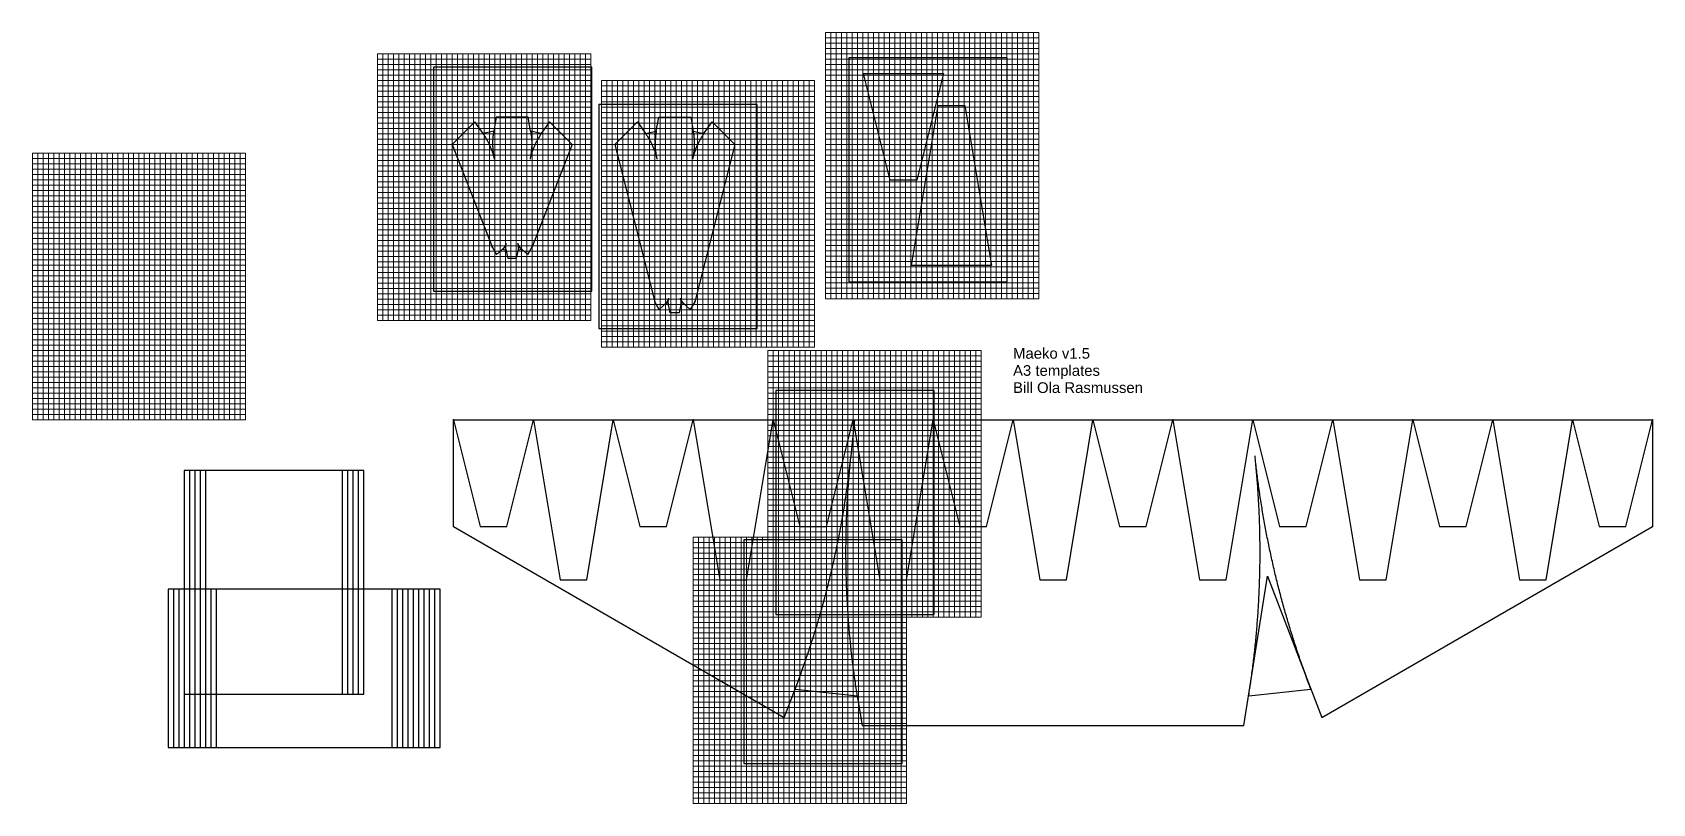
# Model space of a CAD drawing. Header units: millimetres. Extents: x -79 to 225, y -72 to 73.
import ezdxf

# ---------------------------------------------------------------- set-up
doc = ezdxf.new("R2010")
doc.units = ezdxf.units.MM
doc.header["$MEASUREMENT"] = 0
doc.layers.add('Default', color=7, linetype='Continuous', lineweight=25)
doc.layers.add('Layer 01', color=1, linetype='Continuous', lineweight=13)
doc.layers.add('Layer 02', color=192, linetype='Continuous')

msp = doc.modelspace()

# ---------------------------------------------------------------- linework, layer by layer
at = {"layer": 'Default'}
for p, q in [((4.01, 55.87), (-0.23, 51.63)), ((5.55, 53.67), (4.01, 55.87)), ((8.02, 56.76), (7.55, 54.12)), ((14.02, 56.76), (8.02, 56.76)), ((14.48, 54.12), (14.02, 56.76)), ((18.02, 55.87), (16.49, 53.67)), ((22.27, 51.63), (18.02, 55.87)), ((30.27, 51.63), (34.51, 55.87)), ((34.51, 55.87), (36.05, 53.67)), ((38.05, 54.12), (38.52, 56.76)), ((38.52, 56.76), (44.52, 56.76)), ((44.52, 56.76), (44.98, 54.12)), ((46.99, 53.67), (48.52, 55.87)), ((48.52, 55.87), (52.77, 51.63)), ((7.55, 54.12), (5.55, 53.67)), ((16.49, 53.67), (14.48, 54.12)), ((36.05, 53.67), (38.05, 54.12)), ((44.98, 54.12), (46.99, 53.67)), ((-0.23, 51.63), (7.27, 32.42)), ((22.27, 51.63), (14.77, 32.42)), ((30.27, 51.63), (37.77, 22.15)), ((52.77, 51.63), (45.27, 22.15)), ((7.27, 32.42), (8.1, 30.98)), ((8.1, 30.98), (9.73, 32.45)), ((9.24, 32.01), (9.87, 31.8)), ((9.73, 32.45), (10.18, 30.3)), ((11.85, 30.3), (12.31, 32.45)), ((12.17, 31.8), (12.79, 32.01)), ((12.31, 32.45), (13.93, 30.98)), ((13.93, 30.98), (14.77, 32.42)), ((10.18, 30.3), (11.85, 30.3)), ((38.6, 20.71), (37.77, 22.15)), ((40.23, 22.18), (38.6, 20.71)), ((40.37, 21.53), (39.74, 21.74)), ((40.68, 20.03), (40.23, 22.18)), ((42.81, 22.18), (42.35, 20.03)), ((43.29, 21.74), (42.67, 21.53)), ((44.43, 20.71), (42.81, 22.18)), ((45.27, 22.15), (44.43, 20.71)), ((42.35, 20.03), (40.68, 20.03)), ((74.6, -6.79), (75.31, 0)), ((0, -20), (62.07, -55.83)), ((162.93, -55.83), (225, -20)), ((148.33, -57.37), (152.77, -29.35)), ((152.77, -29.35), (162.93, -55.83)), ((62.07, -55.83), (64.1, -50.54)), ((64.1, -50.54), (75.78, -51.77)), ((149.22, -51.77), (160.9, -50.54)), ((75.78, -51.77), (76.67, -57.37)), ((76.67, -57.37), (148.33, -57.37))]:
    msp.add_line(p, q, dxfattribs=at)
for points in [[(76.93, 64.95), (91.93, 64.95)], [(91.93, 64.95), (86.93, 44.95), (81.93, 44.95), (76.93, 64.95)], [(85.93, 28.95), (90.93, 58.95), (95.93, 58.95), (100.93, 28.95)], [(100.93, 28.95), (85.93, 28.95)], [(0, 0), (5, -20), (10, -20), (15, 0)], [(0, -20), (0, 0), (225, 0), (225, -20)], [(15, 0), (20, -30), (25, -30), (30, 0)], [(30, 0), (35, -20), (40, -20), (45, 0)], [(45, 0), (50, -30), (55, -30), (60, 0)], [(60, 0), (65, -20), (70, -20), (75, 0)], [(75, 0), (80, -30), (85, -30), (90, 0)], [(90, 0), (95, -20), (100, -20), (105, 0)], [(105, 0), (110, -30), (115, -30), (120, 0)], [(120, 0), (125, -20), (130, -20), (135, 0)], [(135, 0), (140, -30), (145, -30), (150, 0)], [(150, 0), (155, -20), (160, -20), (165, 0)], [(165, 0), (170, -30), (175, -30), (180, 0)], [(180, 0), (185, -20), (190, -20), (195, 0)], [(195, 0), (200, -30), (205, -30), (210, 0)], [(210, 0), (215, -20), (220, -20), (225, 0)]]:
    msp.add_lwpolyline(points, dxfattribs=at)
for points in [[(5.55, 53.67), (7.09, 51.48), (7.67, 48.86)], [(7.55, 54.12), (7.09, 51.48), (7.67, 48.86)], [(14.48, 54.12), (14.95, 51.48), (14.37, 48.86)], [(16.49, 53.67), (14.95, 51.48), (14.37, 48.86)], [(36.05, 53.67), (37.59, 51.48), (38.17, 48.86)], [(38.05, 54.12), (37.59, 51.48), (38.17, 48.86)], [(44.98, 54.12), (45.45, 51.48), (44.87, 48.86)], [(46.99, 53.67), (45.45, 51.48), (44.87, 48.86)], [(9.24, 32.01), (9.73, 32.45), (9.93, 33.07)], [(9.87, 31.8), (9.73, 32.45), (9.93, 33.07)], [(12.17, 31.8), (12.31, 32.45), (12.1, 33.07)], [(12.79, 32.01), (12.31, 32.45), (12.1, 33.07)], [(39.74, 21.74), (40.23, 22.18), (40.43, 22.8)], [(40.37, 21.53), (40.23, 22.18), (40.43, 22.8)], [(42.67, 21.53), (42.81, 22.18), (42.6, 22.8)], [(43.29, 21.74), (42.81, 22.18), (42.6, 22.8)], [(64.1, -50.54), (72.23, -29.35), (74.6, -6.79)], [(75.78, -51.77), (72.23, -29.35), (74.6, -6.79)], [(149.22, -51.77), (152.77, -29.35), (150.4, -6.79)], [(160.9, -50.54), (152.77, -29.35), (150.4, -6.79)]]:
    msp.add_open_spline(points, degree=2, dxfattribs=at)
for p in [(7.27, 32.42), (14.77, 32.42), (37.77, 22.15), (45.27, 22.15), (0, 0), (45, 0), (90, 0), (135, 0), (180, 0), (225, 0), (0, -20), (225, -20)]:
    msp.add_point(p, dxfattribs=at)
at = {"layer": 'Layer 01'}
for p, q in [((69.83, 72.66), (69.83, 22.66)), ((69.83, 72.66), (109.83, 72.66)), ((69.83, 71.66), (109.83, 71.66)), ((69.83, 70.66), (109.83, 70.66)), ((70.83, 72.66), (70.83, 22.66)), ((71.83, 72.66), (71.83, 22.66)), ((72.83, 72.66), (72.83, 22.66)), ((73.83, 72.66), (73.83, 22.66)), ((74.83, 72.66), (74.83, 22.66)), ((75.83, 72.66), (75.83, 22.66)), ((76.83, 72.66), (76.83, 22.66)), ((77.83, 72.66), (77.83, 22.66)), ((78.83, 72.66), (78.83, 22.66)), ((79.83, 72.66), (79.83, 22.66)), ((80.83, 72.66), (80.83, 22.66)), ((81.83, 72.66), (81.83, 22.66)), ((82.83, 72.66), (82.83, 22.66)), ((83.83, 72.66), (83.83, 22.66)), ((84.83, 72.66), (84.83, 22.66)), ((85.83, 72.66), (85.83, 22.66)), ((86.83, 72.66), (86.83, 22.66)), ((87.83, 72.66), (87.83, 22.66)), ((88.83, 72.66), (88.83, 22.66)), ((89.83, 72.66), (89.83, 22.66)), ((90.83, 72.66), (90.83, 22.66)), ((91.83, 72.66), (91.83, 22.66)), ((92.83, 72.66), (92.83, 22.66)), ((93.83, 72.66), (93.83, 22.66)), ((94.83, 72.66), (94.83, 22.66)), ((95.83, 72.66), (95.83, 22.66)), ((96.83, 72.66), (96.83, 22.66)), ((97.83, 72.66), (97.83, 22.66)), ((98.83, 72.66), (98.83, 22.66)), ((99.83, 72.66), (99.83, 22.66)), ((100.83, 72.66), (100.83, 22.66)), ((101.83, 72.66), (101.83, 22.66)), ((102.83, 72.66), (102.83, 22.66)), ((103.83, 72.66), (103.83, 22.66)), ((104.83, 72.66), (104.83, 22.66)), ((105.83, 72.66), (105.83, 22.66)), ((106.83, 72.66), (106.83, 22.66)), ((107.83, 72.66), (107.83, 22.66)), ((108.83, 72.66), (108.83, 22.66)), ((109.83, 72.66), (109.83, 22.66)), ((-14.23, 68.63), (25.77, 68.63)), ((-14.23, 68.63), (-14.23, 18.63)), ((-14.23, 67.63), (25.77, 67.63)), ((-13.23, 68.63), (-13.23, 18.63)), ((-12.23, 68.63), (-12.23, 18.63)), ((-11.23, 68.63), (-11.23, 18.63)), ((-10.23, 68.63), (-10.23, 18.63)), ((-9.23, 68.63), (-9.23, 18.63)), ((-8.23, 68.63), (-8.23, 18.63)), ((-7.23, 68.63), (-7.23, 18.63)), ((-6.23, 68.63), (-6.23, 18.63)), ((-5.23, 68.63), (-5.23, 18.63)), ((-4.23, 68.63), (-4.23, 18.63)), ((-3.23, 68.63), (-3.23, 18.63)), ((-2.23, 68.63), (-2.23, 18.63)), ((-1.23, 68.63), (-1.23, 18.63)), ((-0.23, 68.63), (-0.23, 18.63)), ((0.77, 68.63), (0.77, 18.63)), ((1.77, 68.63), (1.77, 18.63)), ((2.77, 68.63), (2.77, 18.63)), ((3.77, 68.63), (3.77, 18.63)), ((4.77, 68.63), (4.77, 18.63)), ((5.77, 68.63), (5.77, 18.63)), ((6.77, 68.63), (6.77, 18.63)), ((7.77, 68.63), (7.77, 18.63)), ((8.77, 68.63), (8.77, 18.63)), ((9.77, 68.63), (9.77, 18.63)), ((10.77, 68.63), (10.77, 18.63)), ((11.77, 68.63), (11.77, 18.63)), ((12.77, 68.63), (12.77, 18.63)), ((13.77, 68.63), (13.77, 18.63)), ((14.77, 68.63), (14.77, 18.63)), ((15.77, 68.63), (15.77, 18.63)), ((16.77, 68.63), (16.77, 18.63)), ((17.77, 68.63), (17.77, 18.63)), ((18.77, 68.63), (18.77, 18.63)), ((19.77, 68.63), (19.77, 18.63)), ((20.77, 68.63), (20.77, 18.63)), ((21.77, 68.63), (21.77, 18.63)), ((22.77, 68.63), (22.77, 18.63)), ((23.77, 68.63), (23.77, 18.63)), ((24.77, 68.63), (24.77, 18.63)), ((25.77, 68.63), (25.77, 18.63)), ((69.83, 69.66), (109.83, 69.66)), ((69.83, 68.66), (109.83, 68.66)), ((69.83, 67.66), (109.83, 67.66)), ((-14.23, 66.63), (25.77, 66.63)), ((-14.23, 65.63), (25.77, 65.63)), ((-14.23, 64.63), (25.77, 64.63)), ((69.83, 66.66), (109.83, 66.66)), ((69.83, 65.66), (109.83, 65.66)), ((69.83, 64.66), (109.83, 64.66)), ((-14.23, 63.63), (25.77, 63.63)), ((-14.23, 62.63), (25.77, 62.63)), ((-14.23, 61.63), (25.77, 61.63)), ((27.77, 63.63), (67.77, 63.63)), ((27.77, 63.63), (27.77, 13.63)), ((27.77, 62.63), (67.77, 62.63)), ((27.77, 61.63), (67.77, 61.63)), ((28.77, 63.63), (28.77, 13.63)), ((29.77, 63.63), (29.77, 13.63)), ((30.77, 63.63), (30.77, 13.63)), ((31.77, 63.63), (31.77, 13.63)), ((32.77, 63.63), (32.77, 13.63)), ((33.77, 63.63), (33.77, 13.63)), ((34.77, 63.63), (34.77, 13.63)), ((35.77, 63.63), (35.77, 13.63)), ((36.77, 63.63), (36.77, 13.63)), ((37.77, 63.63), (37.77, 13.63)), ((38.77, 63.63), (38.77, 13.63)), ((39.77, 63.63), (39.77, 13.63)), ((40.77, 63.63), (40.77, 13.63)), ((41.77, 63.63), (41.77, 13.63)), ((42.77, 63.63), (42.77, 13.63)), ((43.77, 63.63), (43.77, 13.63)), ((44.77, 63.63), (44.77, 13.63)), ((45.77, 63.63), (45.77, 13.63)), ((46.77, 63.63), (46.77, 13.63)), ((47.77, 63.63), (47.77, 13.63)), ((48.77, 63.63), (48.77, 13.63)), ((49.77, 63.63), (49.77, 13.63)), ((50.77, 63.63), (50.77, 13.63)), ((51.77, 63.63), (51.77, 13.63)), ((52.77, 63.63), (52.77, 13.63)), ((53.77, 63.63), (53.77, 13.63)), ((54.77, 63.63), (54.77, 13.63)), ((55.77, 63.63), (55.77, 13.63)), ((56.77, 63.63), (56.77, 13.63)), ((57.77, 63.63), (57.77, 13.63)), ((58.77, 63.63), (58.77, 13.63)), ((59.77, 63.63), (59.77, 13.63)), ((60.77, 63.63), (60.77, 13.63)), ((61.77, 63.63), (61.77, 13.63)), ((62.77, 63.63), (62.77, 13.63)), ((63.77, 63.63), (63.77, 13.63)), ((64.77, 63.63), (64.77, 13.63)), ((65.77, 63.63), (65.77, 13.63)), ((66.77, 63.63), (66.77, 13.63)), ((67.77, 63.63), (67.77, 13.63)), ((69.83, 63.66), (109.83, 63.66)), ((69.83, 62.66), (109.83, 62.66)), ((69.83, 61.66), (109.83, 61.66)), ((-14.23, 60.63), (25.77, 60.63)), ((-14.23, 59.63), (25.77, 59.63)), ((-14.23, 58.63), (25.77, 58.63)), ((27.77, 60.63), (67.77, 60.63)), ((27.77, 59.63), (67.77, 59.63)), ((27.77, 58.63), (67.77, 58.63)), ((69.83, 60.66), (109.83, 60.66)), ((69.83, 59.66), (109.83, 59.66)), ((69.83, 58.66), (109.83, 58.66)), ((-14.23, 57.63), (25.77, 57.63)), ((-14.23, 56.63), (25.77, 56.63)), ((-14.23, 55.63), (25.77, 55.63)), ((27.77, 57.63), (67.77, 57.63)), ((27.77, 56.63), (67.77, 56.63)), ((27.77, 55.63), (67.77, 55.63)), ((69.83, 57.66), (109.83, 57.66)), ((69.83, 56.66), (109.83, 56.66)), ((69.83, 55.66), (109.83, 55.66)), ((-14.23, 54.63), (25.77, 54.63)), ((-14.23, 53.63), (25.77, 53.63)), ((-14.23, 52.63), (25.77, 52.63)), ((27.77, 54.63), (67.77, 54.63)), ((27.77, 53.63), (67.77, 53.63)), ((27.77, 52.63), (67.77, 52.63)), ((69.83, 54.66), (109.83, 54.66)), ((69.83, 53.66), (109.83, 53.66)), ((69.83, 52.66), (109.83, 52.66)), ((-79, 0), (-79, 50)), ((-79, 50), (-39, 50)), ((-79, 49), (-39, 49)), ((-78, 0), (-78, 50)), ((-77, 0), (-77, 50)), ((-76, 0), (-76, 50)), ((-75, 0), (-75, 50)), ((-74, 0), (-74, 50)), ((-73, 0), (-73, 50)), ((-72, 0), (-72, 50)), ((-71, 0), (-71, 50)), ((-70, 0), (-70, 50)), ((-69, 0), (-69, 50)), ((-68, 0), (-68, 50)), ((-67, 0), (-67, 50)), ((-66, 0), (-66, 50)), ((-65, 0), (-65, 50)), ((-64, 0), (-64, 50)), ((-63, 0), (-63, 50)), ((-62, 0), (-62, 50)), ((-61, 0), (-61, 50)), ((-60, 0), (-60, 50)), ((-59, 0), (-59, 50)), ((-58, 0), (-58, 50)), ((-57, 0), (-57, 50)), ((-56, 0), (-56, 50)), ((-55, 0), (-55, 50)), ((-54, 0), (-54, 50)), ((-53, 0), (-53, 50)), ((-52, 0), (-52, 50)), ((-51, 0), (-51, 50)), ((-50, 0), (-50, 50)), ((-49, 0), (-49, 50)), ((-48, 0), (-48, 50)), ((-47, 0), (-47, 50)), ((-46, 0), (-46, 50)), ((-45, 0), (-45, 50)), ((-44, 0), (-44, 50)), ((-43, 0), (-43, 50)), ((-42, 0), (-42, 50)), ((-41, 0), (-41, 50)), ((-40, 0), (-40, 50)), ((-39, 0), (-39, 50)), ((-14.23, 51.63), (25.77, 51.63)), ((-14.23, 50.63), (25.77, 50.63)), ((-14.23, 49.63), (25.77, 49.63)), ((27.77, 51.63), (67.77, 51.63)), ((27.77, 50.63), (67.77, 50.63)), ((27.77, 49.63), (67.77, 49.63)), ((69.83, 51.66), (109.83, 51.66)), ((69.83, 50.66), (109.83, 50.66)), ((69.83, 49.66), (109.83, 49.66)), ((69.83, 48.66), (109.83, 48.66)), ((-79, 48), (-39, 48)), ((-79, 47), (-39, 47)), ((-79, 46), (-39, 46)), ((-14.23, 48.63), (25.77, 48.63)), ((-14.23, 47.63), (25.77, 47.63)), ((-14.23, 46.63), (25.77, 46.63)), ((-14.23, 45.63), (25.77, 45.63)), ((27.77, 48.63), (67.77, 48.63)), ((27.77, 47.63), (67.77, 47.63)), ((27.77, 46.63), (67.77, 46.63)), ((27.77, 45.63), (67.77, 45.63)), ((69.83, 47.66), (109.83, 47.66)), ((69.83, 46.66), (109.83, 46.66)), ((69.83, 45.66), (109.83, 45.66)), ((-79, 45), (-39, 45)), ((-79, 44), (-39, 44)), ((-79, 43), (-39, 43)), ((-14.23, 44.63), (25.77, 44.63)), ((-14.23, 43.63), (25.77, 43.63)), ((-14.23, 42.63), (25.77, 42.63)), ((27.77, 44.63), (67.77, 44.63)), ((27.77, 43.63), (67.77, 43.63)), ((27.77, 42.63), (67.77, 42.63)), ((69.83, 44.66), (109.83, 44.66)), ((69.83, 43.66), (109.83, 43.66)), ((69.83, 42.66), (109.83, 42.66)), ((-79, 42), (-39, 42)), ((-79, 41), (-39, 41)), ((-79, 40), (-39, 40)), ((-14.23, 41.63), (25.77, 41.63)), ((-14.23, 40.63), (25.77, 40.63)), ((-14.23, 39.63), (25.77, 39.63)), ((27.77, 41.63), (67.77, 41.63)), ((27.77, 40.63), (67.77, 40.63)), ((27.77, 39.63), (67.77, 39.63)), ((69.83, 41.66), (109.83, 41.66)), ((69.83, 40.66), (109.83, 40.66)), ((69.83, 39.66), (109.83, 39.66)), ((-79, 39), (-39, 39)), ((-79, 38), (-39, 38)), ((-79, 37), (-39, 37)), ((-14.23, 38.63), (25.77, 38.63)), ((-14.23, 37.63), (25.77, 37.63)), ((-14.23, 36.63), (25.77, 36.63)), ((27.77, 38.63), (67.77, 38.63)), ((27.77, 37.63), (67.77, 37.63)), ((27.77, 36.63), (67.77, 36.63)), ((69.83, 38.66), (109.83, 38.66)), ((69.83, 37.66), (109.83, 37.66)), ((69.83, 36.66), (109.83, 36.66)), ((-79, 36), (-39, 36)), ((-79, 35), (-39, 35)), ((-79, 34), (-39, 34)), ((-14.23, 35.63), (25.77, 35.63)), ((-14.23, 34.63), (25.77, 34.63)), ((-14.23, 33.63), (25.77, 33.63)), ((27.77, 35.63), (67.77, 35.63)), ((27.77, 34.63), (67.77, 34.63)), ((27.77, 33.63), (67.77, 33.63)), ((69.83, 35.66), (109.83, 35.66)), ((69.83, 34.66), (109.83, 34.66)), ((69.83, 33.66), (109.83, 33.66)), ((-79, 33), (-39, 33)), ((-79, 32), (-39, 32)), ((-79, 31), (-39, 31)), ((-14.23, 32.63), (25.77, 32.63)), ((-14.23, 31.63), (25.77, 31.63)), ((-14.23, 30.63), (25.77, 30.63)), ((27.77, 32.63), (67.77, 32.63)), ((27.77, 31.63), (67.77, 31.63)), ((27.77, 30.63), (67.77, 30.63)), ((69.83, 32.66), (109.83, 32.66)), ((69.83, 31.66), (109.83, 31.66)), ((69.83, 30.66), (109.83, 30.66)), ((-79, 30), (-39, 30)), ((-79, 29), (-39, 29)), ((-79, 28), (-39, 28)), ((-14.23, 29.63), (25.77, 29.63)), ((-14.23, 28.63), (25.77, 28.63)), ((-14.23, 27.63), (25.77, 27.63)), ((27.77, 29.63), (67.77, 29.63)), ((27.77, 28.63), (67.77, 28.63)), ((27.77, 27.63), (67.77, 27.63)), ((69.83, 29.66), (109.83, 29.66)), ((69.83, 28.66), (109.83, 28.66)), ((69.83, 27.66), (109.83, 27.66)), ((-79, 27), (-39, 27)), ((-79, 26), (-39, 26)), ((-79, 25), (-39, 25)), ((-14.23, 26.63), (25.77, 26.63)), ((-14.23, 25.63), (25.77, 25.63)), ((-14.23, 24.63), (25.77, 24.63)), ((27.77, 26.63), (67.77, 26.63)), ((27.77, 25.63), (67.77, 25.63)), ((27.77, 24.63), (67.77, 24.63)), ((69.83, 26.66), (109.83, 26.66)), ((69.83, 25.66), (109.83, 25.66)), ((69.83, 24.66), (109.83, 24.66)), ((-79, 24), (-39, 24)), ((-79, 23), (-39, 23)), ((-79, 22), (-39, 22)), ((-14.23, 23.63), (25.77, 23.63)), ((-14.23, 22.63), (25.77, 22.63)), ((-14.23, 21.63), (25.77, 21.63)), ((27.77, 23.63), (67.77, 23.63)), ((27.77, 22.63), (67.77, 22.63)), ((27.77, 21.63), (67.77, 21.63)), ((69.83, 23.66), (109.83, 23.66)), ((69.83, 22.66), (109.83, 22.66)), ((-79, 21), (-39, 21)), ((-79, 20), (-39, 20)), ((-79, 19), (-39, 19)), ((-14.23, 20.63), (25.77, 20.63)), ((-14.23, 19.63), (25.77, 19.63)), ((-14.23, 18.63), (25.77, 18.63)), ((27.77, 20.63), (67.77, 20.63)), ((27.77, 19.63), (67.77, 19.63)), ((27.77, 18.63), (67.77, 18.63)), ((-79, 18), (-39, 18)), ((-79, 17), (-39, 17)), ((-79, 16), (-39, 16)), ((27.77, 17.63), (67.77, 17.63)), ((27.77, 16.63), (67.77, 16.63)), ((27.77, 15.63), (67.77, 15.63)), ((-79, 15), (-39, 15)), ((-79, 14), (-39, 14)), ((-79, 13), (-39, 13)), ((27.77, 14.63), (67.77, 14.63)), ((27.77, 13.63), (67.77, 13.63)), ((59, 13), (99, 13)), ((59, 13), (59, -37)), ((60, 13), (60, -37)), ((61, 13), (61, -37)), ((62, 13), (62, -37)), ((63, 13), (63, -37)), ((64, 13), (64, -37)), ((65, 13), (65, -37)), ((66, 13), (66, -37)), ((67, 13), (67, -37)), ((68, 13), (68, -37)), ((69, 13), (69, -37)), ((70, 13), (70, -37)), ((71, 13), (71, -37)), ((72, 13), (72, -37)), ((73, 13), (73, -37)), ((74, 13), (74, -37)), ((75, 13), (75, -37)), ((76, 13), (76, -37)), ((77, 13), (77, -37)), ((78, 13), (78, -37)), ((79, 13), (79, -37)), ((80, 13), (80, -37)), ((81, 13), (81, -37)), ((82, 13), (82, -37)), ((83, 13), (83, -37)), ((84, 13), (84, -37)), ((85, 13), (85, -37)), ((86, 13), (86, -37)), ((87, 13), (87, -37)), ((88, 13), (88, -37)), ((89, 13), (89, -37)), ((90, 13), (90, -37)), ((91, 13), (91, -37)), ((92, 13), (92, -37)), ((93, 13), (93, -37)), ((94, 13), (94, -37)), ((95, 13), (95, -37)), ((96, 13), (96, -37)), ((97, 13), (97, -37)), ((98, 13), (98, -37)), ((99, 13), (99, -37)), ((-79, 12), (-39, 12)), ((-79, 11), (-39, 11)), ((-79, 10), (-39, 10)), ((59, 12), (99, 12)), ((59, 11), (99, 11)), ((59, 10), (99, 10)), ((-79, 9), (-39, 9)), ((-79, 8), (-39, 8)), ((-79, 7), (-39, 7)), ((59, 9), (99, 9)), ((59, 8), (99, 8)), ((59, 7), (99, 7)), ((-79, 6), (-39, 6)), ((-79, 5), (-39, 5)), ((-79, 4), (-39, 4)), ((59, 6), (99, 6)), ((59, 5), (99, 5)), ((59, 4), (99, 4)), ((-79, 3), (-39, 3)), ((-79, 2), (-39, 2)), ((-79, 1), (-39, 1)), ((-79, 0), (-39, 0)), ((59, 3), (99, 3)), ((59, 2), (99, 2)), ((59, 1), (99, 1)), ((59, 0), (99, 0)), ((59, -1), (99, -1)), ((59, -2), (99, -2)), ((59, -3), (99, -3)), ((59, -4), (99, -4)), ((59, -5), (99, -5)), ((59, -6), (99, -6)), ((59, -7), (99, -7)), ((59, -8), (99, -8)), ((59, -9), (99, -9)), ((59, -10), (99, -10)), ((59, -11), (99, -11)), ((59, -12), (99, -12)), ((59, -13), (99, -13)), ((59, -14), (99, -14)), ((59, -15), (99, -15)), ((59, -16), (99, -16)), ((59, -17), (99, -17)), ((59, -18), (99, -18)), ((59, -19), (99, -19)), ((59, -20), (99, -20)), ((59, -21), (99, -21)), ((45, -22), (85, -22)), ((45, -22), (45, -72)), ((45, -23), (85, -23)), ((45, -24), (85, -24)), ((46, -22), (46, -72)), ((47, -22), (47, -72)), ((48, -22), (48, -72)), ((49, -22), (49, -72)), ((50, -22), (50, -72)), ((51, -22), (51, -72)), ((52, -22), (52, -72)), ((53, -22), (53, -72)), ((54, -22), (54, -72)), ((55, -22), (55, -72)), ((56, -22), (56, -72)), ((57, -22), (57, -72)), ((58, -22), (58, -72)), ((59, -22), (99, -22)), ((59, -22), (59, -72)), ((59, -23), (99, -23)), ((59, -24), (99, -24)), ((60, -22), (60, -72)), ((61, -22), (61, -72)), ((62, -22), (62, -72)), ((63, -22), (63, -72)), ((64, -22), (64, -72)), ((65, -22), (65, -72)), ((66, -22), (66, -72)), ((67, -22), (67, -72)), ((68, -22), (68, -72)), ((69, -22), (69, -72)), ((70, -22), (70, -72)), ((71, -22), (71, -72)), ((72, -22), (72, -72)), ((73, -22), (73, -72)), ((74, -22), (74, -72)), ((75, -22), (75, -72)), ((76, -22), (76, -72)), ((77, -22), (77, -72)), ((78, -22), (78, -72)), ((79, -22), (79, -72)), ((80, -22), (80, -72)), ((81, -22), (81, -72)), ((82, -22), (82, -72)), ((83, -22), (83, -72)), ((84, -22), (84, -72)), ((85, -22), (85, -72)), ((45, -25), (85, -25)), ((45, -26), (85, -26)), ((45, -27), (85, -27)), ((59, -25), (99, -25)), ((59, -26), (99, -26)), ((59, -27), (99, -27)), ((45, -28), (85, -28)), ((45, -29), (85, -29)), ((45, -30), (85, -30)), ((59, -28), (99, -28)), ((59, -29), (99, -29)), ((59, -30), (99, -30)), ((45, -31), (85, -31)), ((45, -32), (85, -32)), ((45, -33), (85, -33)), ((59, -31), (99, -31)), ((59, -32), (99, -32)), ((59, -33), (99, -33)), ((45, -34), (85, -34)), ((45, -35), (85, -35)), ((45, -36), (85, -36)), ((59, -34), (99, -34)), ((59, -35), (99, -35)), ((59, -36), (99, -36)), ((45, -37), (85, -37)), ((45, -38), (85, -38)), ((45, -39), (85, -39)), ((59, -37), (99, -37)), ((45, -40), (85, -40)), ((45, -41), (85, -41)), ((45, -42), (85, -42)), ((45, -43), (85, -43)), ((45, -44), (85, -44)), ((45, -45), (85, -45)), ((45, -46), (85, -46)), ((45, -47), (85, -47)), ((45, -48), (85, -48)), ((45, -49), (85, -49)), ((45, -50), (85, -50)), ((45, -51), (85, -51)), ((45, -52), (85, -52)), ((45, -53), (85, -53)), ((45, -54), (85, -54)), ((45, -55), (85, -55)), ((45, -56), (85, -56)), ((45, -57), (85, -57)), ((45, -58), (85, -58)), ((45, -59), (85, -59)), ((45, -60), (85, -60)), ((45, -61), (85, -61)), ((45, -62), (85, -62)), ((45, -63), (85, -63)), ((45, -64), (85, -64)), ((45, -65), (85, -65)), ((45, -66), (85, -66)), ((45, -67), (85, -67)), ((45, -68), (85, -68)), ((45, -69), (85, -69)), ((45, -70), (85, -70)), ((45, -71), (85, -71)), ((45, -72), (85, -72))]:
    msp.add_line(p, q, dxfattribs=at)
at = {"layer": 'Layer 02'}
for points in [[(74.18, 25.89), (103.88, 25.89), (103.88, 67.89), (74.18, 67.89), (74.18, 25.89)], [(-3.73, 24.13), (25.97, 24.13), (25.97, 66.13), (-3.73, 66.13), (-3.73, 24.13)], [(27.27, 17.13), (56.97, 17.13), (56.97, 59.13), (27.27, 59.13), (27.27, 17.13)], [(60.5, -36.5), (90.2, -36.5), (90.2, 5.5), (60.5, 5.5), (60.5, -36.5)], [(-50.5, -51.5), (-20.8, -51.5), (-20.8, -9.5), (-50.5, -9.5), (-50.5, -51.5)], [(-49.5, -51.5), (-19.8, -51.5), (-19.8, -9.5), (-49.5, -9.5), (-49.5, -51.5)], [(-48.5, -51.5), (-18.8, -51.5), (-18.8, -9.5), (-48.5, -9.5), (-48.5, -51.5)], [(-47.5, -51.5), (-17.8, -51.5), (-17.8, -9.5), (-47.5, -9.5), (-47.5, -51.5)], [(-46.5, -51.5), (-16.8, -51.5), (-16.8, -9.5), (-46.5, -9.5), (-46.5, -51.5)], [(54.5, -64.5), (84.2, -64.5), (84.2, -22.5), (54.5, -22.5), (54.5, -64.5)], [(-53.5, -61.5), (-11.5, -61.5), (-11.5, -31.8), (-53.5, -31.8), (-53.5, -61.5)], [(-52.5, -61.5), (-10.5, -61.5), (-10.5, -31.8), (-52.5, -31.8), (-52.5, -61.5)], [(-51.5, -61.5), (-9.5, -61.5), (-9.5, -31.8), (-51.5, -31.8), (-51.5, -61.5)], [(-50.5, -61.5), (-8.5, -61.5), (-8.5, -31.8), (-50.5, -31.8), (-50.5, -61.5)], [(-49.5, -61.5), (-7.5, -61.5), (-7.5, -31.8), (-49.5, -31.8), (-49.5, -61.5)], [(-48.5, -61.5), (-6.5, -61.5), (-6.5, -31.8), (-48.5, -31.8), (-48.5, -61.5)], [(-47.5, -61.5), (-5.5, -61.5), (-5.5, -31.8), (-47.5, -31.8), (-47.5, -61.5)], [(-46.5, -61.5), (-4.5, -61.5), (-4.5, -31.8), (-46.5, -31.8), (-46.5, -61.5)], [(-45.5, -61.5), (-3.5, -61.5), (-3.5, -31.8), (-45.5, -31.8), (-45.5, -61.5)], [(-44.5, -61.5), (-2.5, -61.5), (-2.5, -31.8), (-44.5, -31.8), (-44.5, -61.5)]]:
    msp.add_lwpolyline(points, dxfattribs=at)

# ---------------------------------------------------------------- texts
at = {"layer": 'Default', "insert": (105, 5), "char_height": 2, "width": 26, "attachment_point": 7, "line_spacing_factor": 0.963855}
msp.add_mtext('\\fArial;Maeko v1.5\\PA3 templates\\PBill Ola Rasmussen', dxfattribs=at)

doc.saveas('drawing.dxf')
